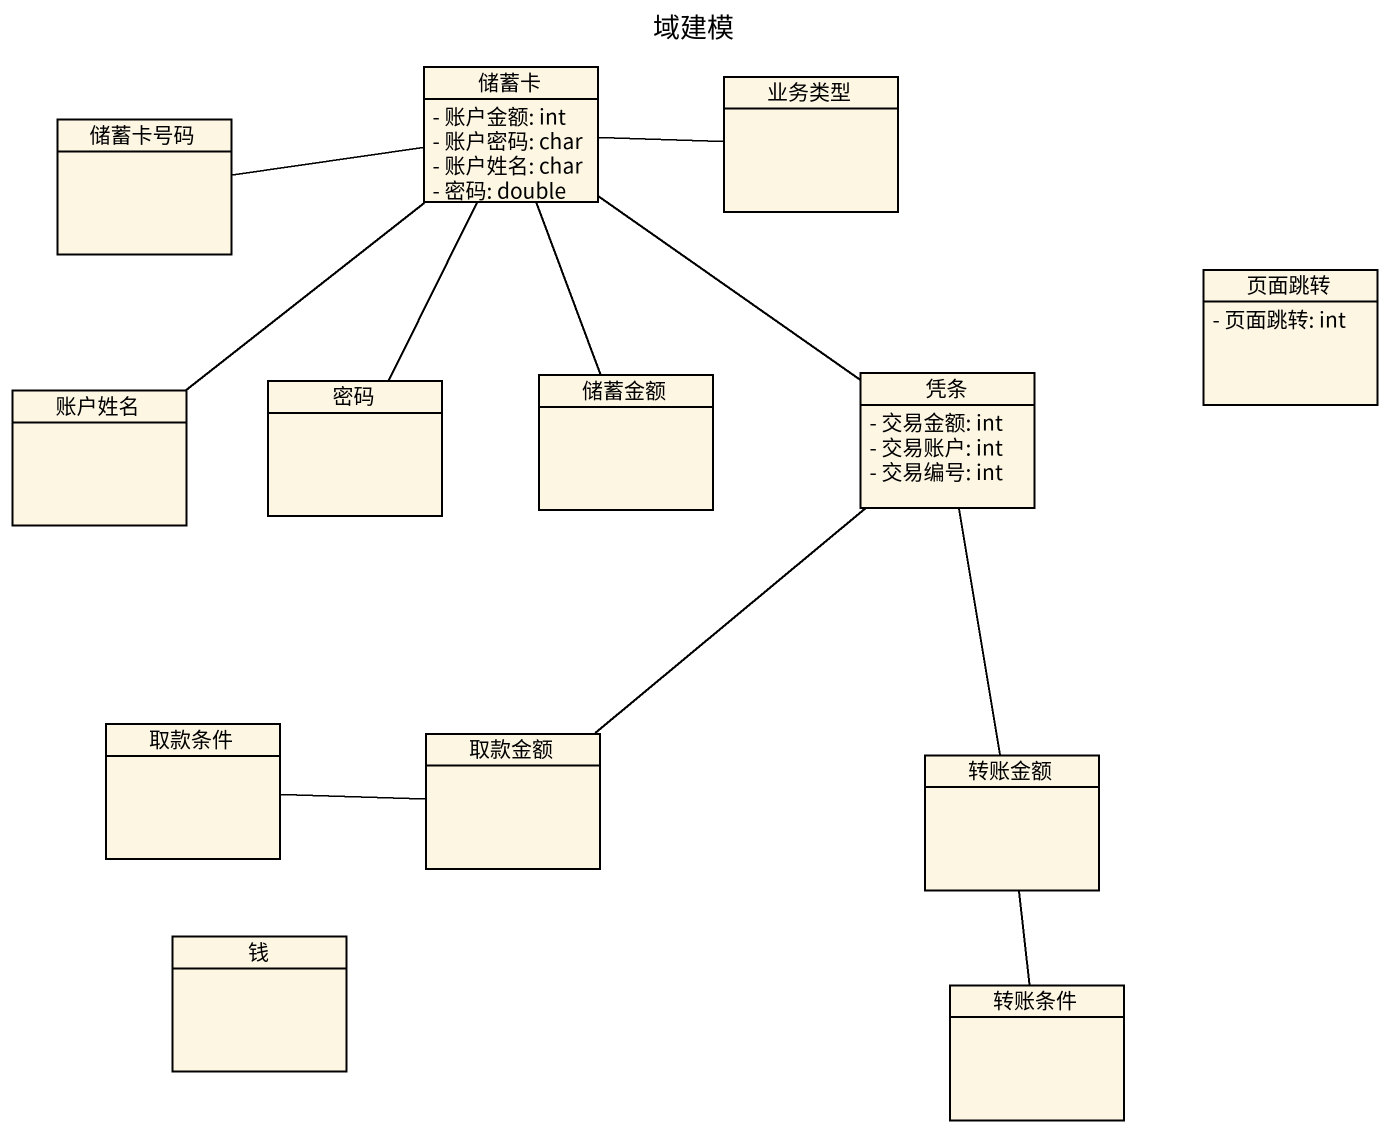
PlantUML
@startuml
title 域建模
hide circle
hide empty members
skinparam classAttributeIconSize 0
class 储蓄卡号码
class 储蓄卡 {
  - 账户金额: int
  - 账户密码: char
  - 账户姓名: char
  - 密码: double
}
class 业务类型
class 页面跳转 {
  - 页面跳转: int
}
class 密码
class 储蓄金额
class 凭条 {
  - 交易金额: int
  - 交易账户: int
  - 交易编号: int
}
class 账户姓名
class 取款条件
class 取款金额
class 转账金额
class 钱
class 转账条件
储蓄卡号码 -right- 储蓄卡
储蓄卡 -right- 业务类型
储蓄卡 -- 密码
储蓄卡 -- 储蓄金额
储蓄卡 -- 凭条
凭条 -- 取款金额
账户姓名 -up- 储蓄卡
取款条件 -right- 取款金额
转账金额 -up- 凭条
转账条件 -up- 转账金额
@enduml
